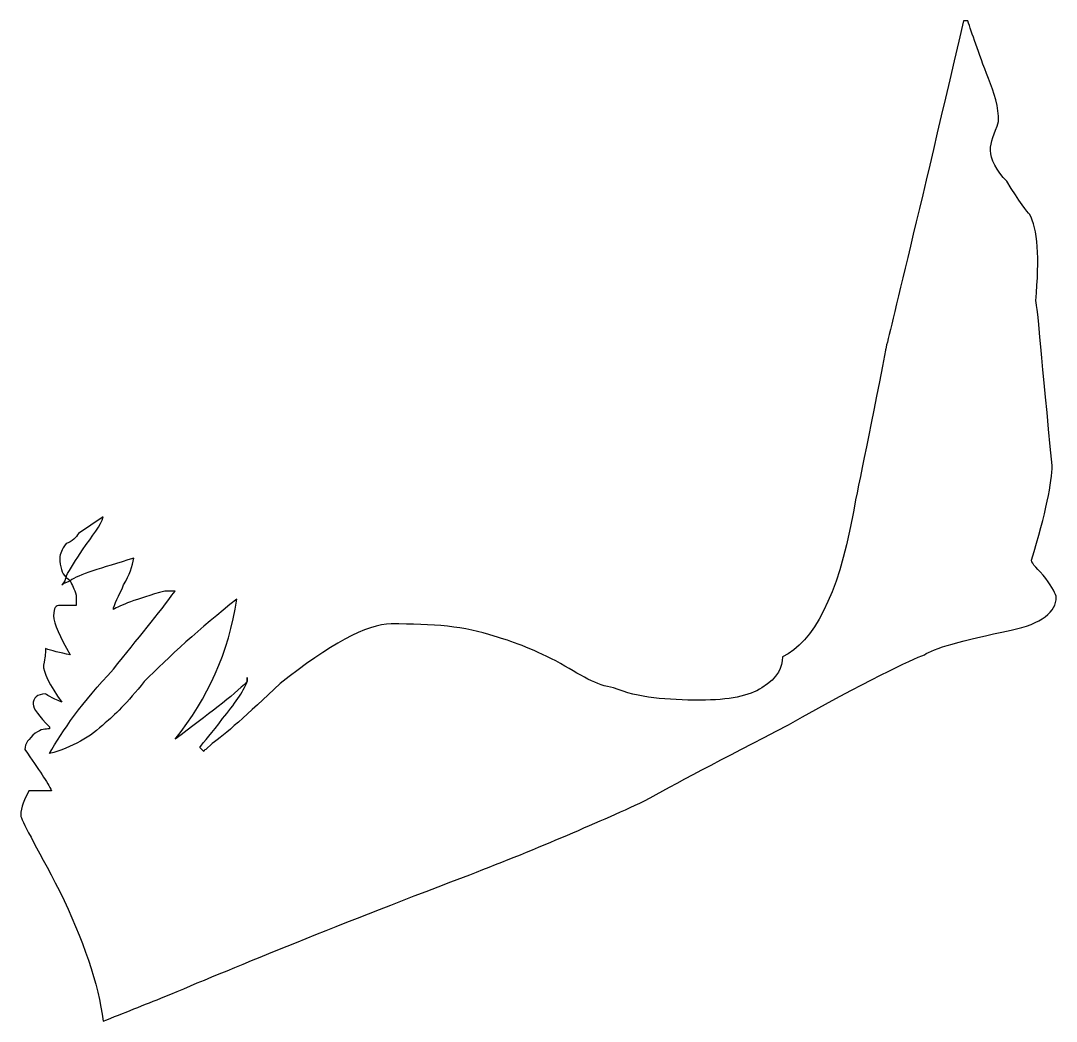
# Model space of a CAD drawing. Header units: centimetres. Extents: x -7.2 to 7.2, y -9.6 to 9.6.
# Drawn here: x -4.073 to -0.95, y -1.695 to 1.323 of the extents above; entities that cross this region are included whole.
import ezdxf

# ---------------------------------------------------------------- set-up
doc = ezdxf.new("R2010")
doc.units = ezdxf.units.CM
doc.header["$MEASUREMENT"] = 0
doc.layers.add('Camada 1', color=7, linetype='Continuous')

msp = doc.modelspace()

# ---------------------------------------------------------------- linework, layer by layer
at = {"layer": 'Camada 1'}
msp.add_open_spline([(-3.93642, -0.25456), (-3.91779, -0.24837), (-3.90538, -0.23591), (-3.89919, -0.2235), (-3.89919, -0.2235), (-3.89919, -0.2235), (-3.82466, -0.17384), (-3.82466, -0.17384), (-3.82466, -0.17384), (-3.83085, -0.19866), (-3.8557, -0.22969), (-3.88676, -0.27316), (-3.88676, -0.27316), (-3.90539, -0.30422), (-3.92399, -0.32904), (-3.93642, -0.35388), (-3.93642, -0.35388), (-3.93642, -0.36007), (-3.93026, -0.36007), (-3.92398, -0.36632), (-3.92398, -0.36632), (-3.89919, -0.34772), (-3.83085, -0.32907), (-3.73152, -0.29803), (-3.73152, -0.29803), (-3.73771, -0.32285), (-3.74396, -0.34772), (-3.76258, -0.37875), (-3.76258, -0.37875), (-3.77502, -0.40979), (-3.79362, -0.44085), (-3.79362, -0.45323), (-3.79362, -0.45323), (-3.77502, -0.44082), (-3.72528, -0.42217), (-3.63842, -0.39735), (-3.63842, -0.39735), (-3.63842, -0.39735), (-3.60738, -0.39735), (-3.60738, -0.39735), (-3.60738, -0.39735), (-3.65702, -0.46567), (-3.71911, -0.54015), (-3.79365, -0.63328), (-3.79365, -0.63328), (-3.88678, -0.73263), (-3.94888, -0.81955), (-3.98611, -0.88789), (-3.98611, -0.88789), (-3.91782, -0.86921), (-3.86194, -0.83817), (-3.81847, -0.79473), (-3.81847, -0.79473), (-3.79365, -0.77613), (-3.75018, -0.73263), (-3.70055, -0.67056), (-3.70055, -0.67056), (-3.62602, -0.59608), (-3.53288, -0.50911), (-3.42115, -0.4222), (-3.42115, -0.4222), (-3.44594, -0.58365), (-3.50804, -0.72025), (-3.60742, -0.84442), (-3.60742, -0.84442), (-3.50804, -0.76991), (-3.43359, -0.71403), (-3.39012, -0.67056), (-3.39012, -0.67056), (-3.39012, -0.66437), (-3.39012, -0.66437), (-3.39012, -0.65815), (-3.39012, -0.65815), (-3.39012, -0.65815), (-3.39012, -0.66434), (-3.39012, -0.66434), (-3.39012, -0.66434), (-3.39012, -0.66434), (-3.39012, -0.66434), (-3.39012, -0.67053), (-3.39012, -0.67053), (-3.40256, -0.70159), (-3.42735, -0.73885), (-3.46463, -0.78232), (-3.46463, -0.78232), (-3.49567, -0.82582), (-3.52046, -0.85061), (-3.53289, -0.86921), (-3.53289, -0.86921), (-3.53289, -0.86921), (-3.52045, -0.88165), (-3.52045, -0.88165), (-3.52045, -0.88165), (-3.52045, -0.87549), (-3.51429, -0.87549), (-3.51429, -0.87549), (-3.51429, -0.87549), (-3.51429, -0.87549), (-3.49566, -0.85686), (-3.49566, -0.85686), (-3.49566, -0.85686), (-3.45835, -0.83202), (-3.39009, -0.76992), (-3.29071, -0.67678), (-3.29071, -0.67678), (-3.14175, -0.5588), (-3.02999, -0.4967), (-2.95548, -0.4967), (-2.95548, -0.4967), (-2.83131, -0.4967), (-2.73193, -0.50292), (-2.64504, -0.53395), (-2.64504, -0.53395), (-2.59538, -0.54636), (-2.53328, -0.57118), (-2.45877, -0.60843), (-2.45877, -0.60843), (-2.38426, -0.65193), (-2.3346, -0.68294), (-2.28494, -0.68918), (-2.28494, -0.68918), (-2.21043, -0.72022), (-2.12346, -0.72641), (-2.02417, -0.72641), (-2.02417, -0.72641), (-1.93723, -0.72641), (-1.87513, -0.714), (-1.8379, -0.68918), (-1.8379, -0.68918), (-1.78824, -0.65812), (-1.7758, -0.62708), (-1.7758, -0.59602), (-1.7758, -0.59602), (-1.68267, -0.55255), (-1.60816, -0.40975), (-1.56469, -0.17382), (-1.56469, -0.17382), (-1.55225, -0.09931), (-1.51503, 0.06211), (-1.46537, 0.32913), (-1.46537, 0.32913), (-1.46537, 0.32913), (-1.38467, 0.65819), (-1.22944, 1.32256), (-1.22944, 1.32256), (-1.22944, 1.32256), (-1.217, 1.32255), (-1.217, 1.32255), (-1.217, 1.32255), (-1.20456, 1.2853), (-1.18596, 1.22942), (-1.1549, 1.14867), (-1.1549, 1.14867), (-1.1363, 1.10523), (-1.12386, 1.06175), (-1.12386, 1.01828), (-1.12386, 1.01828), (-1.1363, 0.98105), (-1.14868, 0.95618), (-1.14868, 0.93136), (-1.14868, 0.93136), (-1.14868, 0.90654), (-1.13005, 0.86929), (-1.09902, 0.83823), (-1.09902, 0.83823), (-1.06179, 0.77613), (-1.03692, 0.7451), (-1.03073, 0.73888), (-1.03073, 0.73888), (-1.00589, 0.69544), (-0.99969, 0.60852), (-1.01213, 0.47813), (-1.01213, 0.47813), (-1.00589, 0.45948), (-0.99345, 0.29186), (-0.96241, -0.01857), (-0.96241, -0.01857), (-0.96241, -0.06826), (-0.98106, -0.16139), (-1.02451, -0.30419), (-1.02451, -0.30419), (-1.02451, -0.31663), (-1.00588, -0.32901), (-0.98107, -0.36004), (-0.98107, -0.36004), (-0.96242, -0.38486), (-0.95003, -0.40973), (-0.95003, -0.41592), (-0.95003, -0.41592), (-0.95003, -0.45939), (-0.99345, -0.49664), (-1.08658, -0.51527), (-1.08658, -0.51527), (-1.23562, -0.54631), (-1.32256, -0.57112), (-1.34735, -0.58978), (-1.34735, -0.58978), (-1.38463, -0.60219), (-1.52743, -0.67048), (-1.75716, -0.80089), (-1.75716, -0.80089), (-1.96203, -0.90643), (-2.10482, -0.98097), (-2.19176, -1.03063), (-2.19176, -1.03063), (-2.34075, -1.09892), (-2.52701, -1.17962), (-2.73812, -1.26039), (-2.73812, -1.26039), (-3.14788, -1.41559), (-3.44588, -1.53979), (-3.63842, -1.62049), (-3.63842, -1.62049), (-3.70052, -1.64531), (-3.76259, -1.67015), (-3.82469, -1.695), (-3.82469, -1.695), (-3.83713, -1.58319), (-3.88679, -1.44664), (-3.95505, -1.30379), (-3.95505, -1.30379), (-4.02956, -1.16102), (-4.07303, -1.08649), (-4.07303, -1.07411), (-4.07303, -1.07411), (-4.07303, -1.04927), (-4.06059, -1.02439), (-4.04819, -0.9996), (-4.04819, -0.9996), (-4.04819, -0.9996), (-3.97992, -0.9996), (-3.97992, -0.9996), (-3.97992, -0.9996), (-3.99236, -0.97476), (-4.01715, -0.9375), (-4.06062, -0.87543), (-4.06062, -0.87543), (-4.06062, -0.8568), (-4.04818, -0.84437), (-4.02958, -0.82577), (-4.02958, -0.82577), (-4.01095, -0.81333), (-3.99854, -0.81333), (-3.98611, -0.81333), (-3.98611, -0.81333), (-3.98611, -0.81333), (-3.98611, -0.80709), (-3.98611, -0.80709), (-3.98611, -0.80709), (-4.01715, -0.77608), (-4.03577, -0.75126), (-4.03577, -0.73883), (-4.03577, -0.73883), (-4.03577, -0.7202), (-4.02341, -0.70777), (-3.99854, -0.70777), (-3.99854, -0.70777), (-3.99854, -0.70777), (-3.97991, -0.72021), (-3.94888, -0.73259), (-3.94888, -0.73259), (-3.98611, -0.68293), (-4.00473, -0.63946), (-4.00473, -0.62083), (-4.00473, -0.62083), (-3.99854, -0.59601), (-3.99854, -0.58979), (-3.99854, -0.57114), (-3.99854, -0.57114), (-3.97991, -0.57736), (-3.95507, -0.58358), (-3.92403, -0.58979), (-3.92403, -0.58979), (-3.95507, -0.53391), (-3.97369, -0.49663), (-3.97369, -0.47181), (-3.97369, -0.47181), (-3.97369, -0.44697), (-3.9675, -0.44077), (-3.95506, -0.44077), (-3.95506, -0.44077), (-3.92402, -0.44077), (-3.9054, -0.44077), (-3.9054, -0.44077), (-3.9054, -0.44077), (-3.9054, -0.44077), (-3.9054, -0.40971), (-3.9054, -0.40971), (-3.9054, -0.40971), (-3.91159, -0.39108), (-3.91784, -0.37867), (-3.92403, -0.36624), (-3.92403, -0.36624), (-3.93647, -0.37243), (-3.94266, -0.37243), (-3.94887, -0.37868), (-3.94887, -0.37868), (-3.94263, -0.37246), (-3.93643, -0.36003), (-3.93643, -0.35384), (-3.93643, -0.35384), (-3.93643, -0.35384), (-3.93643, -0.35384), (-3.93643, -0.35384), (-3.93643, -0.35384), (-3.94887, -0.34768), (-3.95506, -0.32278), (-3.95506, -0.29799), (-3.95506, -0.29799), (-3.95504, -0.28562), (-3.94885, -0.27318), (-3.93642, -0.25456)], degree=3, knots=[0, 0, 0, 0, 0.0126582, 0.0126582, 0.0126582, 0.0126582, 0.0253165, 0.0253165, 0.0253165, 0.0253165, 0.0379747, 0.0379747, 0.0379747, 0.0379747, 0.0506329, 0.0506329, 0.0506329, 0.0506329, 0.0632911, 0.0632911, 0.0632911, 0.0632911, 0.0759494, 0.0759494, 0.0759494, 0.0759494, 0.0886076, 0.0886076, 0.0886076, 0.0886076, 0.1012658, 0.1012658, 0.1012658, 0.1012658, 0.1139241, 0.1139241, 0.1139241, 0.1139241, 0.1265823, 0.1265823, 0.1265823, 0.1265823, 0.1392405, 0.1392405, 0.1392405, 0.1392405, 0.1518987, 0.1518987, 0.1518987, 0.1518987, 0.164557, 0.164557, 0.164557, 0.164557, 0.1772152, 0.1772152, 0.1772152, 0.1772152, 0.1898734, 0.1898734, 0.1898734, 0.1898734, 0.2025316, 0.2025316, 0.2025316, 0.2025316, 0.2151899, 0.2151899, 0.2151899, 0.2151899, 0.2278481, 0.2278481, 0.2278481, 0.2278481, 0.2405063, 0.2405063, 0.2405063, 0.2405063, 0.2531646, 0.2531646, 0.2531646, 0.2531646, 0.2658228, 0.2658228, 0.2658228, 0.2658228, 0.278481, 0.278481, 0.278481, 0.278481, 0.2911392, 0.2911392, 0.2911392, 0.2911392, 0.3037975, 0.3037975, 0.3037975, 0.3037975, 0.3164557, 0.3164557, 0.3164557, 0.3164557, 0.3291139, 0.3291139, 0.3291139, 0.3291139, 0.3417722, 0.3417722, 0.3417722, 0.3417722, 0.3544304, 0.3544304, 0.3544304, 0.3544304, 0.3670886, 0.3670886, 0.3670886, 0.3670886, 0.3797468, 0.3797468, 0.3797468, 0.3797468, 0.3924051, 0.3924051, 0.3924051, 0.3924051, 0.4050633, 0.4050633, 0.4050633, 0.4050633, 0.4177215, 0.4177215, 0.4177215, 0.4177215, 0.4303797, 0.4303797, 0.4303797, 0.4303797, 0.443038, 0.443038, 0.443038, 0.443038, 0.4556962, 0.4556962, 0.4556962, 0.4556962, 0.4683544, 0.4683544, 0.4683544, 0.4683544, 0.4810127, 0.4810127, 0.4810127, 0.4810127, 0.4936709, 0.4936709, 0.4936709, 0.4936709, 0.5063291, 0.5063291, 0.5063291, 0.5063291, 0.5189873, 0.5189873, 0.5189873, 0.5189873, 0.5316456, 0.5316456, 0.5316456, 0.5316456, 0.5443038, 0.5443038, 0.5443038, 0.5443038, 0.556962, 0.556962, 0.556962, 0.556962, 0.5696203, 0.5696203, 0.5696203, 0.5696203, 0.5822785, 0.5822785, 0.5822785, 0.5822785, 0.5949367, 0.5949367, 0.5949367, 0.5949367, 0.6075949, 0.6075949, 0.6075949, 0.6075949, 0.6202532, 0.6202532, 0.6202532, 0.6202532, 0.6329114, 0.6329114, 0.6329114, 0.6329114, 0.6455696, 0.6455696, 0.6455696, 0.6455696, 0.6582278, 0.6582278, 0.6582278, 0.6582278, 0.6708861, 0.6708861, 0.6708861, 0.6708861, 0.6835443, 0.6835443, 0.6835443, 0.6835443, 0.6962025, 0.6962025, 0.6962025, 0.6962025, 0.7088608, 0.7088608, 0.7088608, 0.7088608, 0.721519, 0.721519, 0.721519, 0.721519, 0.7341772, 0.7341772, 0.7341772, 0.7341772, 0.7468354, 0.7468354, 0.7468354, 0.7468354, 0.7594937, 0.7594937, 0.7594937, 0.7594937, 0.7721519, 0.7721519, 0.7721519, 0.7721519, 0.7848101, 0.7848101, 0.7848101, 0.7848101, 0.7974684, 0.7974684, 0.7974684, 0.7974684, 0.8101266, 0.8101266, 0.8101266, 0.8101266, 0.8227848, 0.8227848, 0.8227848, 0.8227848, 0.835443, 0.835443, 0.835443, 0.835443, 0.8481013, 0.8481013, 0.8481013, 0.8481013, 0.8607595, 0.8607595, 0.8607595, 0.8607595, 0.8734177, 0.8734177, 0.8734177, 0.8734177, 0.8860759, 0.8860759, 0.8860759, 0.8860759, 0.8987342, 0.8987342, 0.8987342, 0.8987342, 0.9113924, 0.9113924, 0.9113924, 0.9113924, 0.9240506, 0.9240506, 0.9240506, 0.9240506, 0.9367089, 0.9367089, 0.9367089, 0.9367089, 0.9493671, 0.9493671, 0.9493671, 0.9493671, 0.9620253, 0.9620253, 0.9620253, 0.9620253, 0.9746835, 0.9746835, 0.9746835, 0.9746835, 1, 1, 1, 1], dxfattribs=at)

doc.saveas('drawing.dxf')
